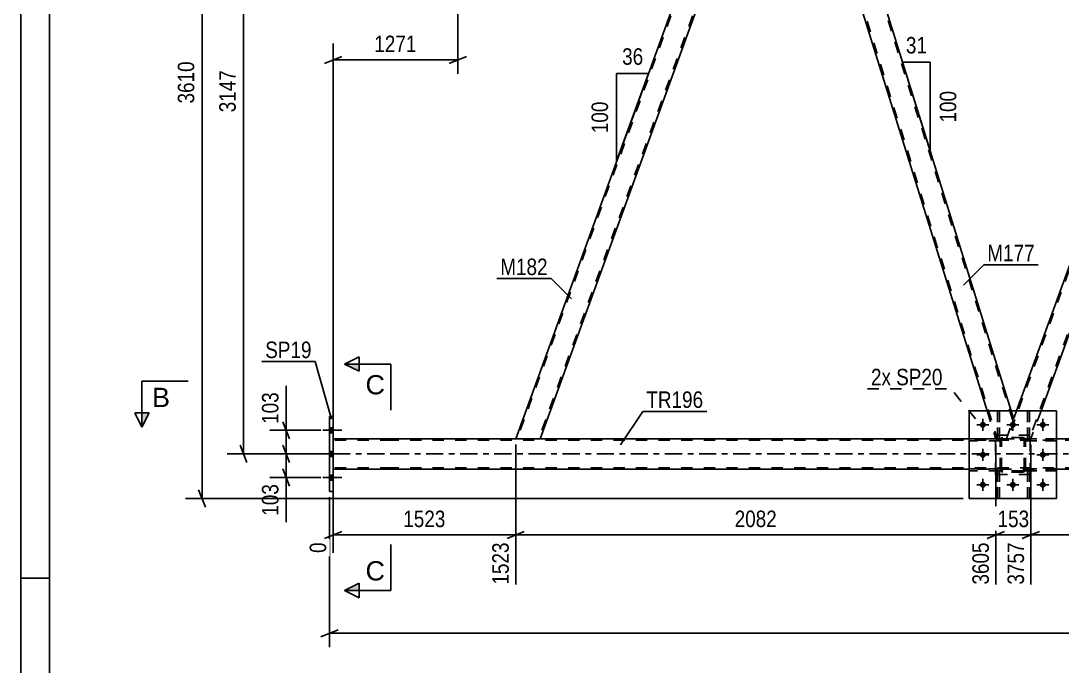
# Model space of a CAD drawing. Header units: millimetres. Extents: x 0 to 841, y 0 to 594.
# Drawn here: x 0 to 180.7, y 282.7 to 394.7 of the extents above; entities that cross this region are included whole.
import ezdxf

# ---------------------------------------------------------------- set-up
doc = ezdxf.new("R2010")
doc.units = ezdxf.units.MM
doc.linetypes.add('DXK_LINE_DOT2', pattern=[3.9198, 1.9599, -1.9599])
doc.linetypes.add('DXK_LINE_DOT3', pattern=[5.9187, 2.979, -0.9799, 0.9799, -0.9799])
doc.styles.add('Arial', font='ARIAL.TTF', dxfattribs={"height": 0.2})
doc.styles.add('Arial Narrow', font='ARIALN.TTF', dxfattribs={"height": 0.2})

# ---------------------------------------------------------------- blocks, each defined once
blk = doc.blocks.new('Unknown-318885195-1133')
at = {"color": 5, "linetype": 'Continuous'}
for p, q in [((0, 594), (0, 0)), ((5, 589), (5, 5)), ((5, 298), (0, 298))]:
    blk.add_line(p, q, dxfattribs=at)
blk = doc.blocks.new('Part-318885195-2265 - 2109')
at = {"color": 7, "linetype": 'DXK_LINE_DOT2'}
for p, q in [((169.9, 321.91), (169.94, 322.09)), ((169.94, 322.09), (169.9, 321.91)), ((169.9, 316.87), (169.9, 321.91)), ((170.14, 321.91), (170.16, 322)), ((170.14, 316.87), (170.14, 321.91)), ((170.16, 322), (170.21, 322.08)), ((170.2, 322.35), (170.38, 322.39)), ((170.38, 322.39), (170.2, 322.35)), ((170.21, 322.08), (170.29, 322.13)), ((170.29, 322.13), (170.38, 322.15)), ((173.82, 322.39), (170.38, 322.39)), ((170.38, 322.15), (173.82, 322.15)), ((173.82, 322.39), (174, 322.35)), ((174, 322.35), (173.82, 322.39)), ((173.82, 322.15), (173.91, 322.13)), ((173.91, 322.13), (173.99, 322.08)), ((173.99, 322.08), (174.04, 322)), ((174.04, 322), (174.06, 321.91)), ((174.06, 316.87), (174.06, 321.91)), ((174.26, 322.09), (174.3, 321.91)), ((174.3, 321.91), (174.26, 322.09)), ((174.3, 316.87), (174.3, 321.91)), ((169.94, 316.69), (169.9, 316.87)), ((169.9, 316.87), (169.94, 316.69)), ((170.16, 316.78), (170.14, 316.87)), ((170.21, 316.7), (170.16, 316.78)), ((170.38, 316.39), (170.2, 316.43)), ((170.2, 316.43), (170.38, 316.39)), ((170.29, 316.65), (170.21, 316.7)), ((170.38, 316.63), (170.29, 316.65)), ((173.82, 316.63), (170.38, 316.63)), ((173.82, 316.39), (170.38, 316.39)), ((173.91, 316.65), (173.82, 316.63)), ((174, 316.43), (173.82, 316.39)), ((173.82, 316.39), (174, 316.43)), ((173.99, 316.7), (173.91, 316.65)), ((174.04, 316.78), (173.99, 316.7)), ((174.06, 316.87), (174.04, 316.78)), ((174.3, 316.87), (174.26, 316.69)), ((174.26, 316.69), (174.3, 316.87))]:
    blk.add_line(p, q, dxfattribs=at)
at = {"color": 7, "linetype": 'DXK_LINE_DOT3'}
blk.add_line((172.1, 319.39), (172.1, 319.39), dxfattribs=at)
at = {"color": 7, "linetype": 'DXK_LINE_DOT2'}
for centre, start, end in [((170.38, 321.91), 112.5, 157.5), ((170.38, 321.91), 112.5, 157.5), ((173.82, 321.91), 22.5, 67.5), ((173.82, 321.91), 22.5, 67.5), ((170.38, 316.87), 202.5, 247.5), ((170.38, 316.87), 202.5, 247.5), ((173.82, 316.87), 292.5, 337.5), ((173.82, 316.87), 292.5, 337.5)]:
    blk.add_arc(centre, 0.48, start, end, dxfattribs=at)
blk = doc.blocks.new('Part-318885195-2284 - 2109')
at = {"color": 7, "linetype": 'DXK_LINE_DOT2'}
for p, q in [((174.65, 322.15), (174.65, 326.99)), ((174.65, 326.99), (174.97, 326.99)), ((174.97, 326.99), (174.97, 322.15)), ((174.65, 322.75), (174.97, 322.75)), ((174.97, 322.15), (174.65, 322.15))]:
    blk.add_line(p, q, dxfattribs=at)
blk = doc.blocks.new('Part-318885195-2557 - 2109')
at = {"color": 7, "linetype": 'DXK_LINE_DOT2'}
for p, q in [((215.36, 443.39), (171.24, 322.17)), ((219.1, 443.39), (174.98, 322.17)), ((219.36, 443.39), (217.81, 439.14)), ((170.98, 322.17), (172.74, 326.99)), ((177, 326.99), (175.24, 322.17)), ((175.24, 322.17), (170.98, 322.17))]:
    blk.add_line(p, q, dxfattribs=at)
at = {"color": 2, "linetype": 'Continuous'}
for p, q in [((215.1, 443.39), (172.74, 326.99)), ((219.36, 443.39), (215.1, 443.39)), ((217.81, 439.14), (177, 326.99))]:
    blk.add_line(p, q, dxfattribs=at)
blk = doc.blocks.new('Part-318885195-2310 - 2109')
at = {"color": 7, "linetype": 'DXK_LINE_DOT2'}
for p, q in [((174.3, 321.83), (174.3, 322.15)), ((174.3, 322.15), (179.7, 322.15)), ((179.7, 321.83), (174.3, 321.83)), ((174.9, 321.83), (174.9, 322.15)), ((179.7, 322.15), (179.7, 321.83))]:
    blk.add_line(p, q, dxfattribs=at)
blk = doc.blocks.new('Bolt-318885195-2255 - 2109')
at = {"linetype": 'Continuous'}
for points in [[(167.42, 324.59, -1), (166.38, 324.59, -1)], [(172.62, 324.59, -1), (171.58, 324.59, -1)], [(177.82, 324.59, -1), (176.78, 324.59, -1)], [(167.42, 319.39, -1), (166.38, 319.39, -1)], [(177.82, 319.39, -1), (176.78, 319.39, -1)], [(167.42, 314.19, -1), (166.38, 314.19, -1)], [(172.62, 314.19, -1), (171.58, 314.19, -1)], [(177.82, 314.19, -1), (176.78, 314.19, -1)]]:
    blk.add_hatch(color=1, dxfattribs=at).paths.add_polyline_path(points)
at = {"color": 1, "linetype": 'Continuous'}
for p, q in [((166.9, 325.63), (166.9, 323.55)), ((172.1, 325.63), (172.1, 323.55)), ((177.3, 325.63), (177.3, 323.55)), ((167.94, 324.59), (165.86, 324.59)), ((173.14, 324.59), (171.06, 324.59)), ((178.34, 324.59), (176.26, 324.59)), ((166.9, 320.43), (166.9, 318.35)), ((177.3, 320.43), (177.3, 318.35)), ((167.94, 319.39), (165.86, 319.39)), ((178.34, 319.39), (176.26, 319.39)), ((166.9, 315.23), (166.9, 313.15)), ((172.1, 315.23), (172.1, 313.15)), ((177.3, 315.23), (177.3, 313.15)), ((167.94, 314.19), (165.86, 314.19)), ((173.14, 314.19), (171.06, 314.19)), ((178.34, 314.19), (176.26, 314.19))]:
    blk.add_line(p, q, dxfattribs=at)
blk = doc.blocks.new('Bolt-318885195-2256 - 2109')
at = {"color": 1, "linetype": 'Continuous'}
for p, q in [((166.9, 325.63), (166.9, 324.94)), ((172.1, 325.63), (172.1, 324.94)), ((177.3, 325.63), (177.3, 324.94)), ((165.86, 324.59), (166.55, 324.59)), ((166.9, 323.55), (166.9, 324.24)), ((167.94, 324.59), (167.25, 324.59)), ((171.06, 324.59), (171.75, 324.59)), ((172.1, 323.55), (172.1, 324.24)), ((173.14, 324.59), (172.45, 324.59)), ((176.26, 324.59), (176.95, 324.59)), ((177.3, 323.55), (177.3, 324.24)), ((178.34, 324.59), (177.65, 324.59)), ((166.9, 320.43), (166.9, 319.74)), ((177.3, 320.43), (177.3, 319.74)), ((165.86, 319.39), (166.55, 319.39)), ((166.9, 318.35), (166.9, 319.04)), ((167.94, 319.39), (167.25, 319.39)), ((176.26, 319.39), (176.95, 319.39)), ((177.3, 318.35), (177.3, 319.04)), ((178.34, 319.39), (177.65, 319.39)), ((166.9, 315.23), (166.9, 314.54)), ((172.1, 315.23), (172.1, 314.54)), ((177.3, 315.23), (177.3, 314.54)), ((165.86, 314.19), (166.55, 314.19)), ((166.9, 313.15), (166.9, 313.84)), ((167.94, 314.19), (167.25, 314.19)), ((171.06, 314.19), (171.75, 314.19)), ((172.1, 313.15), (172.1, 313.84)), ((173.14, 314.19), (172.45, 314.19)), ((176.26, 314.19), (176.95, 314.19)), ((177.3, 313.15), (177.3, 313.84)), ((178.34, 314.19), (177.65, 314.19))]:
    blk.add_line(p, q, dxfattribs=at)
blk = doc.blocks.new('Part-318885195-2276 - 2109')
at = {"color": 7, "linetype": 'DXK_LINE_DOT2'}
for p, q in [((169.9, 322.15), (164.5, 322.15)), ((164.5, 322.15), (164.5, 321.83)), ((169.9, 321.83), (164.5, 321.83)), ((169.3, 321.83), (169.3, 322.15)), ((169.9, 321.83), (169.9, 322.15))]:
    blk.add_line(p, q, dxfattribs=at)
blk = doc.blocks.new('Part-318885195-2251 - 2109')
at = {"color": 7, "linetype": 'DXK_LINE_DOT2'}
for p, q in [((169.9, 322.15), (164.5, 322.15)), ((164.5, 321.83), (164.5, 322.15)), ((169.9, 321.83), (164.5, 321.83)), ((169.3, 321.83), (169.3, 322.15)), ((169.9, 322.15), (169.9, 321.83))]:
    blk.add_line(p, q, dxfattribs=at)
blk = doc.blocks.new('Part-318885195-2271 - 2109')
at = {"color": 7, "linetype": 'DXK_LINE_DOT2'}
for p, q in [((174.3, 316.63), (174.3, 316.95)), ((174.3, 316.95), (179.7, 316.95)), ((179.7, 316.63), (174.3, 316.63)), ((174.9, 316.63), (174.9, 316.95)), ((179.7, 316.95), (179.7, 316.63))]:
    blk.add_line(p, q, dxfattribs=at)
blk = doc.blocks.new('Part-318885195-2281 - 2109')
at = {"color": 2, "linetype": 'Continuous'}
for p, q in [((179.7, 326.99), (164.5, 326.99)), ((164.5, 326.99), (164.5, 311.79)), ((179.7, 326.99), (179.7, 311.79)), ((179.7, 311.79), (164.5, 311.79))]:
    blk.add_line(p, q, dxfattribs=at)
blk = doc.blocks.new('Part-318885195-2299 - 2109')
at = {"color": 2, "linetype": 'Continuous'}
for p, q in [((129.97, 443.39), (85.85, 322.17)), ((134.23, 443.39), (129.97, 443.39)), ((132.68, 439.14), (90.11, 322.17))]:
    blk.add_line(p, q, dxfattribs=at)
at = {"color": 7, "linetype": 'DXK_LINE_DOT2'}
for p, q in [((130.22, 443.39), (86.1, 322.17)), ((133.97, 443.39), (89.85, 322.17)), ((134.23, 443.39), (132.68, 439.14)), ((90.11, 322.17), (85.85, 322.17))]:
    blk.add_line(p, q, dxfattribs=at)
blk = doc.blocks.new('Bolt-318885195-2302 - 2109')
at = {"linetype": 'Continuous'}
for points in [[(54.17, 323.19), (54.17, 324.07), (53.53, 324.07), (53.53, 323.19)], [(54.17, 323.19), (54.17, 324.07), (53.53, 324.07), (53.53, 323.19)], [(54.17, 323.19), (54.17, 324.07), (53.53, 324.07), (53.53, 323.19)], [(54.17, 319.09), (54.17, 319.97), (53.53, 319.97), (53.53, 319.09)], [(54.17, 319.09), (54.17, 319.97), (53.53, 319.97), (53.53, 319.09)], [(54.17, 314.99), (54.17, 315.87), (53.53, 315.87), (53.53, 314.99)], [(54.17, 314.99), (54.17, 315.87), (53.53, 315.87), (53.53, 314.99)], [(54.17, 314.99), (54.17, 315.87), (53.53, 315.87), (53.53, 314.99)]]:
    blk.add_hatch(color=1, dxfattribs=at).paths.add_polyline_path(points)
at = {"color": 1, "linetype": 'Continuous'}
for p, q in [((52.37, 323.63), (55.69, 323.63)), ((52.37, 323.63), (55.69, 323.63)), ((52.37, 323.63), (55.69, 323.63)), ((53.53, 324.07), (54.17, 324.07)), ((53.53, 324.07), (54.17, 324.07)), ((53.53, 324.07), (54.17, 324.07)), ((53.53, 323.19), (54.17, 323.19)), ((53.53, 323.19), (54.17, 323.19)), ((53.53, 323.19), (54.17, 323.19)), ((53.53, 319.97), (54.17, 319.97)), ((53.53, 319.97), (54.17, 319.97)), ((52.37, 319.53), (55.69, 319.53)), ((52.37, 319.53), (55.69, 319.53)), ((53.53, 319.09), (54.17, 319.09)), ((53.53, 319.09), (54.17, 319.09)), ((52.37, 315.43), (55.69, 315.43)), ((52.37, 315.43), (55.69, 315.43)), ((52.37, 315.43), (55.69, 315.43)), ((53.53, 315.87), (54.17, 315.87)), ((53.53, 315.87), (54.17, 315.87)), ((53.53, 315.87), (54.17, 315.87)), ((53.53, 314.99), (54.17, 314.99)), ((53.53, 314.99), (54.17, 314.99)), ((53.53, 314.99), (54.17, 314.99))]:
    blk.add_line(p, q, dxfattribs=at)
blk = doc.blocks.new('Part-318885195-2311 - 2109')
at = {"color": 7, "linetype": 'DXK_LINE_DOT2'}
for p, q in [((169.9, 316.95), (164.5, 316.95)), ((164.5, 316.63), (164.5, 316.95)), ((169.9, 316.63), (164.5, 316.63)), ((169.3, 316.63), (169.3, 316.95)), ((169.9, 316.95), (169.9, 316.63))]:
    blk.add_line(p, q, dxfattribs=at)
blk = doc.blocks.new('Part-318885195-2317 - 2109')
at = {"color": 7, "linetype": 'DXK_LINE_DOT2'}
for p, q in [((169.45, 322.15), (169.45, 326.99)), ((169.45, 326.99), (169.77, 326.99)), ((169.77, 326.99), (169.77, 322.15)), ((169.45, 322.75), (169.77, 322.75)), ((169.77, 322.15), (169.45, 322.15))]:
    blk.add_line(p, q, dxfattribs=at)
blk = doc.blocks.new('Part-318885195-2320 - 2109')
at = {"color": 7, "linetype": 'DXK_LINE_DOT2'}
for p, q in [((174.65, 311.79), (174.65, 316.63)), ((174.65, 316.63), (174.97, 316.63)), ((174.97, 316.63), (174.97, 311.79)), ((174.65, 316.03), (174.97, 316.03)), ((174.97, 311.79), (174.65, 311.79))]:
    blk.add_line(p, q, dxfattribs=at)
blk = doc.blocks.new('Part-318885195-2323 - 2109')
at = {"color": 7, "linetype": 'DXK_LINE_DOT2'}
for p, q in [((169.45, 311.79), (169.45, 316.63)), ((169.45, 316.63), (169.77, 316.63)), ((169.77, 316.63), (169.77, 311.79)), ((169.45, 316.03), (169.77, 316.03)), ((169.77, 311.79), (169.45, 311.79))]:
    blk.add_line(p, q, dxfattribs=at)
blk = doc.blocks.new('Part-318885195-2326 - 2109')
at = {"color": 7, "linetype": 'DXK_LINE_DOT2'}
for p, q in [((179.7, 322.15), (174.3, 322.15)), ((174.3, 322.15), (174.3, 321.83)), ((174.3, 321.83), (179.7, 321.83)), ((174.9, 321.83), (174.9, 322.15)), ((179.7, 321.83), (179.7, 322.15))]:
    blk.add_line(p, q, dxfattribs=at)
blk = doc.blocks.new('Part-318885195-2329 - 2109')
at = {"color": 7, "linetype": 'DXK_LINE_DOT2'}
for p, q in [((169.9, 316.95), (164.5, 316.95)), ((164.5, 316.95), (164.5, 316.63)), ((169.9, 316.63), (164.5, 316.63)), ((169.3, 316.63), (169.3, 316.95)), ((169.9, 316.63), (169.9, 316.95))]:
    blk.add_line(p, q, dxfattribs=at)
blk = doc.blocks.new('Part-318885195-2346 - 2109')
at = {"color": 2, "linetype": 'Continuous'}
for p, q in [((54.17, 326.03), (53.53, 326.03)), ((53.53, 313.03), (53.53, 326.03)), ((54.17, 326.03), (54.17, 313.03)), ((54.17, 313.03), (53.53, 313.03))]:
    blk.add_line(p, q, dxfattribs=at)
blk = doc.blocks.new('Part-318885195-2363 - 2109')
at = {"color": 7, "linetype": 'DXK_LINE_DOT2'}
for p, q in [((175.1, 322.79), (169.1, 322.79)), ((169.1, 315.99), (169.1, 322.79)), ((175.1, 315.99), (175.1, 322.79)), ((175.1, 315.99), (169.1, 315.99))]:
    blk.add_line(p, q, dxfattribs=at)
blk = doc.blocks.new('Part-318885195-2609 - 2109')
at = {"color": 2, "linetype": 'Continuous'}
for p, q in [((64.29, 322.17), (54.17, 322.17)), ((164.5, 322.17), (64.39, 322.17)), ((334.77, 322.17), (179.7, 322.17)), ((64.29, 316.89), (54.17, 316.89)), ((164.5, 316.89), (64.39, 316.89)), ((334.77, 316.89), (179.7, 316.89))]:
    blk.add_line(p, q, dxfattribs=at)
at = {"color": 7, "linetype": 'DXK_LINE_DOT2'}
for p, q in [((54.17, 316.89), (54.17, 322.17)), ((64.29, 321.93), (54.17, 321.93)), ((739.77, 321.93), (64.39, 321.93)), ((179.7, 322.17), (164.5, 322.17)), ((64.29, 317.13), (54.17, 317.13)), ((739.77, 317.13), (64.39, 317.13)), ((179.7, 316.89), (164.5, 316.89))]:
    blk.add_line(p, q, dxfattribs=at)
at = {"color": 7, "linetype": 'DXK_LINE_DOT3'}
for p, q in [((54.17, 319.53), (64.29, 319.53)), ((64.39, 319.53), (739.77, 319.53))]:
    blk.add_line(p, q, dxfattribs=at)
blk = doc.blocks.new('Part-318885195-2500 - 2109')
at = {"color": 7, "linetype": 'DXK_LINE_DOT2'}
for p, q in [((179.7, 316.95), (174.3, 316.95)), ((174.3, 316.95), (174.3, 316.63)), ((174.3, 316.63), (179.7, 316.63)), ((174.9, 316.63), (174.9, 316.95)), ((179.7, 316.63), (179.7, 316.95))]:
    blk.add_line(p, q, dxfattribs=at)
blk = doc.blocks.new('Part-318885195-2508 - 2109')
at = {"color": 2, "linetype": 'Continuous'}
blk.add_line((169.77, 326.99), (169.45, 326.99), dxfattribs=at)
at = {"color": 7, "linetype": 'DXK_LINE_DOT2'}
for p, q in [((169.45, 326.99), (169.45, 322.15)), ((169.77, 322.15), (169.77, 326.99)), ((169.45, 322.75), (169.77, 322.75)), ((169.45, 322.15), (169.77, 322.15))]:
    blk.add_line(p, q, dxfattribs=at)
blk = doc.blocks.new('Part-318885195-2509 - 2109')
at = {"color": 2, "linetype": 'Continuous'}
blk.add_line((174.97, 326.99), (174.65, 326.99), dxfattribs=at)
at = {"color": 7, "linetype": 'DXK_LINE_DOT2'}
for p, q in [((174.65, 326.99), (174.65, 322.15)), ((174.97, 322.15), (174.97, 326.99)), ((174.65, 322.75), (174.97, 322.75)), ((174.65, 322.15), (174.97, 322.15))]:
    blk.add_line(p, q, dxfattribs=at)
blk = doc.blocks.new('Part-318885195-2562 - 2109')
at = {"color": 2, "linetype": 'Continuous'}
for p, q in [((134.23, 443.39), (132.68, 439.14)), ((135.54, 443.39), (134.23, 443.39)), ((135.54, 443.39), (171.82, 326.99)), ((132.68, 439.14), (167.63, 326.99))]:
    blk.add_line(p, q, dxfattribs=at)
at = {"color": 7, "linetype": 'DXK_LINE_DOT2'}
for p, q in [((135.29, 443.39), (172.11, 325.26)), ((132.81, 439.51), (169.39, 322.17)), ((167.63, 326.99), (169.14, 322.17)), ((170.98, 322.17), (172.25, 325.64)), ((171.82, 326.99), (172.25, 325.64)), ((169.14, 322.17), (170.98, 322.17))]:
    blk.add_line(p, q, dxfattribs=at)
blk = doc.blocks.new('Part-318885195-2572 - 2109')
at = {"color": 7, "linetype": 'DXK_LINE_DOT2'}
for p, q in [((164.5, 326.99), (179.7, 326.99)), ((164.5, 326.99), (164.5, 311.79)), ((179.7, 326.99), (179.7, 311.79)), ((164.5, 311.79), (179.7, 311.79))]:
    blk.add_line(p, q, dxfattribs=at)
blk = doc.blocks.new('Part-318885195-2582 - 2109')
at = {"color": 7, "linetype": 'DXK_LINE_DOT2'}
for p, q in [((169.77, 316.63), (169.45, 316.63)), ((169.45, 316.63), (169.45, 311.79)), ((169.77, 311.79), (169.77, 316.63)), ((169.45, 316.03), (169.77, 316.03)), ((169.45, 311.79), (169.77, 311.79))]:
    blk.add_line(p, q, dxfattribs=at)
blk = doc.blocks.new('Part-318885195-2583 - 2109')
at = {"color": 7, "linetype": 'DXK_LINE_DOT2'}
for p, q in [((174.97, 316.63), (174.65, 316.63)), ((174.65, 316.63), (174.65, 311.79)), ((174.97, 311.79), (174.97, 316.63)), ((174.65, 316.03), (174.97, 316.03)), ((174.65, 311.79), (174.97, 311.79))]:
    blk.add_line(p, q, dxfattribs=at)
blk = doc.blocks.new('Part-318885195-2617 - 2109')
at = {"color": 7, "linetype": 'DXK_LINE_DOT2'}
for p, q in [((169.9, 321.91), (169.94, 322.09)), ((169.94, 322.09), (169.9, 321.91)), ((169.9, 316.87), (169.9, 321.91)), ((170.14, 321.91), (170.16, 322)), ((170.14, 316.87), (170.14, 321.91)), ((170.16, 322), (170.21, 322.08)), ((170.2, 322.35), (170.38, 322.39)), ((170.38, 322.39), (170.2, 322.35)), ((170.21, 322.08), (170.29, 322.13)), ((170.29, 322.13), (170.38, 322.15)), ((173.82, 322.39), (170.38, 322.39)), ((170.38, 322.15), (173.82, 322.15)), ((173.82, 322.39), (174, 322.35)), ((174, 322.35), (173.82, 322.39)), ((173.82, 322.15), (173.91, 322.13)), ((173.91, 322.13), (173.99, 322.08)), ((173.99, 322.08), (174.04, 322)), ((174.04, 322), (174.06, 321.91)), ((174.06, 316.87), (174.06, 321.91)), ((174.26, 322.09), (174.3, 321.91)), ((174.3, 321.91), (174.26, 322.09)), ((174.3, 316.87), (174.3, 321.91)), ((169.94, 316.69), (169.9, 316.87)), ((169.9, 316.87), (169.94, 316.69)), ((170.16, 316.78), (170.14, 316.87)), ((170.21, 316.7), (170.16, 316.78)), ((170.38, 316.39), (170.2, 316.43)), ((170.2, 316.43), (170.38, 316.39)), ((170.29, 316.65), (170.21, 316.7)), ((170.38, 316.63), (170.29, 316.65)), ((173.82, 316.63), (170.38, 316.63)), ((173.82, 316.39), (170.38, 316.39)), ((173.91, 316.65), (173.82, 316.63)), ((174, 316.43), (173.82, 316.39)), ((173.82, 316.39), (174, 316.43)), ((173.99, 316.7), (173.91, 316.65)), ((174.04, 316.78), (173.99, 316.7)), ((174.06, 316.87), (174.04, 316.78)), ((174.3, 316.87), (174.26, 316.69)), ((174.26, 316.69), (174.3, 316.87))]:
    blk.add_line(p, q, dxfattribs=at)
at = {"color": 7, "linetype": 'DXK_LINE_DOT3'}
blk.add_line((172.1, 319.39), (172.1, 319.39), dxfattribs=at)
at = {"color": 7, "linetype": 'DXK_LINE_DOT2'}
for centre, start, end in [((170.38, 321.91), 112.5, 157.5), ((170.38, 321.91), 112.5, 157.5), ((173.82, 321.91), 22.5, 67.5), ((173.82, 321.91), 22.5, 67.5), ((170.38, 316.87), 202.5, 247.5), ((170.38, 316.87), 202.5, 247.5), ((173.82, 316.87), 292.5, 337.5), ((173.82, 316.87), 292.5, 337.5)]:
    blk.add_arc(centre, 0.48, start, end, dxfattribs=at)
blk = doc.blocks.new('Part-318885195-2618 - 2109')
at = {"color": 7, "linetype": 'DXK_LINE_DOT2'}
for p, q in [((175.1, 322.79), (169.1, 322.79)), ((169.1, 315.99), (169.1, 322.79)), ((175.1, 315.99), (175.1, 322.79)), ((175.1, 315.99), (169.1, 315.99))]:
    blk.add_line(p, q, dxfattribs=at)
blk = doc.blocks.new('StraightDimension-318885195-3502 - 2109')
at = {"color": 7, "linetype": 'Continuous'}
for p, q in [((85.85, 321.17), (85.85, 296.87)), ((169.14, 321.17), (169.14, 296.87)), ((87.35, 306.09), (84.35, 304.89)), ((85.85, 305.49), (169.14, 305.49)), ((167.64, 304.89), (170.64, 306.09))]:
    blk.add_line(p, q, dxfattribs=at)
at = {"color": 0}
blk.add_wipeout([(131.75, 306.24), (131.75, 310.44), (123.24, 310.44), (123.24, 306.24)], dxfattribs=at)
at = {"color": 0, "linetype": 'Continuous'}
blk.add_wipeout([(168.54, 304.79), (164.34, 304.79), (164.34, 296.27), (168.54, 296.27)], dxfattribs=at)
at = {"color": 3, "style": 'Arial Narrow'}
blk.add_text('2082', height=2.863, dxfattribs=at).set_placement((123.84, 306.84))
at = {"color": 3, "linetype": 'Continuous', "style": 'Arial Narrow'}
blk.add_text('3605', height=2.863, rotation=90.0002, dxfattribs=at).set_placement((167.94, 296.87))
blk = doc.blocks.new('AngleDimension-318885195-3040 - 2109')
at = {"color": 7, "linetype": 'Continuous'}
for p, q in [((103.37, 385.54), (108.91, 385.54)), ((103.37, 370.31), (108.91, 385.54)), ((103.37, 370.31), (103.37, 385.54)), ((106.04, 377.63), (108.91, 385.54))]:
    blk.add_line(p, q, dxfattribs=at)
at = {"color": 0}
for points in [[(108.57, 386.44), (108.57, 390.64), (103.72, 390.64), (103.72, 386.44)], [(102.47, 381.27), (98.27, 381.27), (98.27, 374.58), (102.47, 374.58)]]:
    blk.add_wipeout(points, dxfattribs=at)
at = {"color": 3, "style": 'Arial Narrow'}
blk.add_text('36', height=2.863, dxfattribs=at).set_placement((104.32, 387.04))
blk.add_text('100', height=2.863, rotation=90.0002, dxfattribs=at).set_placement((101.87, 375.18))
blk = doc.blocks.new('StraightDimension-318885195-3360 - 2109')
at = {"color": 7, "linetype": 'Continuous'}
for p, q in [((53.53, 312.03), (53.53, 286.02)), ((55.03, 289.02), (52.03, 287.82)), ((53.53, 288.42), (791.5, 288.42))]:
    blk.add_line(p, q, dxfattribs=at)
blk = doc.blocks.new('StraightDimension-318885195-3426 - 2109')
at = {"color": 7, "linetype": 'Continuous'}
for p, q in [((169.14, 321.17), (169.14, 296.87)), ((175.24, 321.17), (175.24, 296.87)), ((167.64, 304.89), (170.64, 306.09)), ((169.14, 305.49), (175.24, 305.49)), ((176.74, 306.09), (173.74, 304.89))]:
    blk.add_line(p, q, dxfattribs=at)
at = {"color": 0}
blk.add_wipeout([(175.53, 306.24), (175.53, 310.44), (168.85, 310.44), (168.85, 306.24)], dxfattribs=at)
at = {"color": 0, "linetype": 'Continuous'}
blk.add_wipeout([(174.64, 304.79), (170.44, 304.79), (170.44, 296.27), (174.64, 296.27)], dxfattribs=at)
at = {"color": 3, "style": 'Arial Narrow'}
blk.add_text('153', height=2.863, dxfattribs=at).set_placement((169.45, 306.84))
at = {"color": 3, "linetype": 'Continuous', "style": 'Arial Narrow'}
blk.add_text('3757', height=2.863, rotation=90.0002, dxfattribs=at).set_placement((174.04, 296.87))
blk = doc.blocks.new('StraightDimension-318885195-3445 - 2109')
at = {"color": 7, "linetype": 'Continuous'}
for p, q in [((175.24, 321.17), (175.24, 296.87)), ((254.27, 321.17), (254.27, 296.87)), ((176.74, 306.09), (173.74, 304.89)), ((175.24, 305.49), (254.27, 305.49)), ((252.77, 304.89), (255.77, 306.09))]:
    blk.add_line(p, q, dxfattribs=at)
at = {"color": 0}
blk.add_wipeout([(219.01, 306.24), (219.01, 310.44), (210.5, 310.44), (210.5, 306.24)], dxfattribs=at)
at = {"color": 0, "linetype": 'Continuous'}
blk.add_wipeout([(253.67, 304.79), (249.47, 304.79), (249.47, 296.27), (253.67, 296.27)], dxfattribs=at)
at = {"color": 3, "style": 'Arial Narrow'}
blk.add_text('1976', height=2.863, dxfattribs=at).set_placement((211.1, 306.84))
at = {"color": 3, "linetype": 'Continuous', "style": 'Arial Narrow'}
blk.add_text('5733', height=2.863, rotation=90.0002, dxfattribs=at).set_placement((253.07, 296.87))
blk = doc.blocks.new('StraightDimension-318885195-3557 - 2109')
at = {"color": 7, "linetype": 'Continuous'}
for p, q in [((85.85, 321.17), (85.85, 296.87)), ((54.17, 315.89), (54.17, 302.36)), ((55.67, 306.09), (52.67, 304.89)), ((54.17, 305.49), (85.85, 305.49)), ((84.35, 304.89), (87.35, 306.09))]:
    blk.add_line(p, q, dxfattribs=at)
at = {"color": 0}
blk.add_wipeout([(74.26, 306.24), (74.26, 310.44), (65.75, 310.44), (65.75, 306.24)], dxfattribs=at)
at = {"color": 0, "linetype": 'Continuous'}
for points in [[(53.57, 304.79), (49.37, 304.79), (49.37, 301.76), (53.57, 301.76)], [(85.25, 304.79), (81.05, 304.79), (81.05, 296.27), (85.25, 296.27)]]:
    blk.add_wipeout(points, dxfattribs=at)
at = {"color": 3, "style": 'Arial Narrow'}
blk.add_text('1523', height=2.863, dxfattribs=at).set_placement((66.35, 306.84))
at = {"color": 3, "linetype": 'Continuous', "style": 'Arial Narrow'}
for s, height, p in [('0', 2.86, (52.97, 302.36)), ('1523', 2.863, (84.65, 296.87))]:
    blk.add_text(s, height=height, rotation=90.0002, dxfattribs=at).set_placement(p)
blk = doc.blocks.new('StraightDimension-318885195-2633 - 2109')
at = {"color": 7, "linetype": 'Continuous'}
for p, q in [((45.44, 321.03), (46.64, 318.03)), ((52.02, 319.53), (43.19, 319.53)), ((46.04, 315.43), (46.04, 319.53)), ((46.64, 313.93), (45.44, 316.93)), ((52.02, 315.43), (43.19, 315.43))]:
    blk.add_line(p, q, dxfattribs=at)
at = {"color": 0}
blk.add_wipeout([(45.29, 314.9), (41.09, 314.9), (41.09, 308.22), (45.29, 308.22)], dxfattribs=at)
at = {"color": 7, "linetype": 'Continuous'}
blk.add_line((46.04, 315.43), (46.04, 307.69), dxfattribs=at)
blk.add_line((46.04, 315.43), (46.04, 307.69), dxfattribs=at)
at = {"color": 3, "style": 'Arial Narrow'}
blk.add_text('103', height=2.863, rotation=90.0002, dxfattribs=at).set_placement((44.69, 308.82))
blk = doc.blocks.new('AngleDimension-318885195-19312 - 2109')
at = {"color": 7, "linetype": 'Continuous'}
for p, q in [((157.34, 373.45), (152.96, 387.5)), ((157.78, 387.5), (152.96, 387.5)), ((157.78, 372.03), (152.96, 387.5)), ((157.78, 372.03), (157.78, 387.5))]:
    blk.add_line(p, q, dxfattribs=at)
at = {"color": 0}
for points in [[(157.8, 388.4), (157.8, 392.6), (152.95, 392.6), (152.95, 388.4)], [(162.88, 383.11), (158.68, 383.11), (158.68, 376.43), (162.88, 376.43)]]:
    blk.add_wipeout(points, dxfattribs=at)
at = {"color": 3, "style": 'Arial Narrow'}
blk.add_text('31', height=2.863, dxfattribs=at).set_placement((153.55, 389))
blk.add_text('100', height=2.863, rotation=90.0002, dxfattribs=at).set_placement((162.28, 377.03))
blk = doc.blocks.new('StraightDimension-318885195-2623 - 2109')
at = {"color": 7, "linetype": 'Continuous'}
for p, q in [((52.02, 323.63), (43.19, 323.63)), ((45.44, 325.13), (46.64, 322.13)), ((46.04, 319.53), (46.04, 323.63)), ((46.64, 318.03), (45.44, 321.03)), ((52.02, 319.53), (43.19, 319.53))]:
    blk.add_line(p, q, dxfattribs=at)
at = {"color": 0}
blk.add_wipeout([(45.29, 330.84), (41.09, 330.84), (41.09, 324.15), (45.29, 324.15)], dxfattribs=at)
at = {"color": 7, "linetype": 'Continuous'}
blk.add_line((46.04, 323.63), (46.04, 331.36), dxfattribs=at)
blk.add_line((46.04, 323.63), (46.04, 331.36), dxfattribs=at)
at = {"color": 3, "style": 'Arial Narrow'}
blk.add_text('103', height=2.863, rotation=90.0002, dxfattribs=at).set_placement((44.69, 324.75))
blk = doc.blocks.new('StraightDimension-318885195-2732 - 2109')
at = {"color": 7, "linetype": 'Continuous'}
for p, q in [((75.79, 442.39), (75.79, 385.48)), ((54.17, 323.17), (54.17, 390.73)), ((55.67, 388.48), (52.67, 387.28)), ((74.29, 387.28), (77.29, 388.48)), ((54.17, 387.88), (75.79, 387.88))]:
    blk.add_line(p, q, dxfattribs=at)
at = {"color": 0}
blk.add_wipeout([(69.23, 388.63), (69.23, 392.83), (60.72, 392.83), (60.72, 388.63)], dxfattribs=at)
at = {"color": 3, "style": 'Arial Narrow'}
blk.add_text('1271', height=2.863, dxfattribs=at).set_placement((61.32, 389.23))
blk = doc.blocks.new('StraightDimension-318885195-2821 - 2109')
at = {"color": 7, "linetype": 'Continuous'}
for p, q in [((39.23, 443.89), (38.03, 446.89)), ((74.79, 445.39), (35.78, 445.39)), ((38.63, 319.53), (38.63, 445.39)), ((38.03, 321.03), (39.23, 318.03)), ((53.17, 319.53), (35.78, 319.53))]:
    blk.add_line(p, q, dxfattribs=at)
at = {"color": 0}
blk.add_wipeout([(37.88, 386.71), (33.68, 386.71), (33.68, 378.2), (37.88, 378.2)], dxfattribs=at)
at = {"color": 3, "style": 'Arial Narrow'}
blk.add_text('3147', height=2.863, rotation=90.0002, dxfattribs=at).set_placement((37.28, 378.8))
blk = doc.blocks.new('StraightDimension-318885195-2829 - 2109')
at = {"color": 7, "linetype": 'Continuous'}
for p, q in [((32.04, 454.69), (30.84, 457.69)), ((77.34, 456.19), (28.59, 456.19)), ((31.44, 311.79), (31.44, 456.19)), ((30.84, 313.29), (32.04, 310.29)), ((163.5, 311.79), (28.59, 311.79))]:
    blk.add_line(p, q, dxfattribs=at)
at = {"color": 0}
blk.add_wipeout([(30.69, 388.24), (26.49, 388.24), (26.49, 379.73), (30.69, 379.73)], dxfattribs=at)
at = {"color": 3, "style": 'Arial Narrow'}
blk.add_text('3610', height=2.863, rotation=90.0002, dxfattribs=at).set_placement((30.09, 380.33))
blk = doc.blocks.new('Mark-318885195-2295 - 2109')
at = {"color": 0}
blk.add_wipeout([(91.4, 350.56), (91.4, 353.56), (83.18, 353.56), (83.18, 350.56)], dxfattribs=at)
blk.add_wipeout([(91.4, 350.56), (91.4, 353.56), (83.18, 353.56), (83.18, 350.56)], dxfattribs=at)
at = {"color": 30, "linetype": 'Continuous'}
for p in [(82.58, 349.96), (95.54, 346.42)]:
    blk.add_line(p, (92, 349.96), dxfattribs=at)
at = {"color": 3, "style": 'Arial Narrow'}
blk.add_text('M182', height=2.863, dxfattribs=at).set_placement((83.18, 350.56))
blk = doc.blocks.new('Mark-318885195-2342 - 2109')
at = {"color": 0}
blk.add_wipeout([(50.44, 336.16), (50.44, 339.16), (42.4, 339.16), (42.4, 336.16)], dxfattribs=at)
blk.add_wipeout([(50.44, 336.16), (50.44, 339.16), (42.4, 339.16), (42.4, 336.16)], dxfattribs=at)
at = {"color": 30, "linetype": 'Continuous'}
for p in [(41.8, 335.56), (53.89, 325.58)]:
    blk.add_line(p, (51.04, 335.56), dxfattribs=at)
at = {"color": 3, "style": 'Arial Narrow'}
blk.add_text('SP19', height=2.863, dxfattribs=at).set_placement((42.4, 336.16))
blk = doc.blocks.new('Mark-318885195-2605 - 2109')
at = {"color": 0}
blk.add_wipeout([(118.39, 327.52), (118.39, 330.52), (108.52, 330.52), (108.52, 327.52)], dxfattribs=at)
blk.add_wipeout([(118.39, 327.52), (118.39, 330.52), (108.52, 330.52), (108.52, 327.52)], dxfattribs=at)
at = {"color": 30, "linetype": 'Continuous'}
for p, q in [((104.06, 321.11), (107.92, 326.92)), ((107.92, 326.92), (118.99, 326.92))]:
    blk.add_line(p, q, dxfattribs=at)
at = {"color": 3, "style": 'Arial Narrow'}
blk.add_text('TR196', height=2.863, dxfattribs=at).set_placement((108.52, 327.52))
blk = doc.blocks.new('Mark-318885195-2558 - 2109')
at = {"color": 0}
blk.add_wipeout([(175.9, 352.96), (175.9, 355.96), (167.67, 355.96), (167.67, 352.96)], dxfattribs=at)
blk.add_wipeout([(175.9, 352.96), (175.9, 355.96), (167.67, 355.96), (167.67, 352.96)], dxfattribs=at)
at = {"color": 30, "linetype": 'Continuous'}
for p, q in [((163.54, 348.82), (167.07, 352.36)), ((167.07, 352.36), (176.5, 352.36))]:
    blk.add_line(p, q, dxfattribs=at)
at = {"color": 3, "style": 'Arial Narrow'}
blk.add_text('M177', height=2.863, dxfattribs=at).set_placement((167.67, 352.96))
blk = doc.blocks.new('SectionMark-318885195-3753 - 2109')
at = {"linetype": 'Continuous'}
blk.add_hatch(color=6, dxfattribs=at).paths.add_polyline_path([(21.02, 326.67), (22.27, 326.67), (21.02, 324.17)])
at = {"color": 6, "linetype": 'Continuous'}
for p, q in [((21.02, 332.17), (29.02, 332.17)), ((21.02, 332.17), (21.02, 324.17)), ((21.02, 324.17), (19.77, 326.67)), ((22.27, 326.67), (19.77, 326.67)), ((21.02, 324.17), (22.27, 326.67))]:
    blk.add_line(p, q, dxfattribs=at)
at = {"color": 0, "linetype": 'Continuous'}
blk.add_wipeout([(25.88, 327.67), (25.88, 331.17), (22.77, 331.17), (22.77, 327.67)], dxfattribs=at)
at = {"color": 3, "linetype": 'Continuous', "style": 'Arial'}
blk.add_text('B', height=3.34, dxfattribs=at).set_placement((22.77, 327.67))
blk = doc.blocks.new('SectionMark-318885195-3755 - 2109')
at = {"linetype": 'Continuous'}
for points in [[(58.67, 335.12), (58.67, 333.87), (56.17, 335.12)], [(58.67, 297.09), (58.67, 295.84), (56.17, 295.84)]]:
    blk.add_hatch(color=6, dxfattribs=at).paths.add_polyline_path(points)
at = {"color": 6, "linetype": 'Continuous'}
for p, q in [((56.17, 335.12), (58.67, 336.37)), ((58.67, 333.87), (58.67, 336.37)), ((64.17, 335.12), (56.17, 335.12)), ((56.17, 335.12), (58.67, 333.87)), ((64.17, 335.12), (64.17, 327.12)), ((64.17, 295.84), (64.17, 303.84)), ((56.17, 295.84), (58.67, 297.09)), ((58.67, 297.09), (58.67, 294.59)), ((64.17, 295.84), (56.17, 295.84)), ((58.67, 294.59), (56.17, 295.84))]:
    blk.add_line(p, q, dxfattribs=at)
at = {"color": 0, "linetype": 'Continuous'}
for points in [[(63.17, 329.87), (63.17, 333.37), (59.8, 333.37), (59.8, 329.87)], [(63.17, 297.59), (63.17, 301.09), (59.8, 301.09), (59.8, 297.59)]]:
    blk.add_wipeout(points, dxfattribs=at)
at = {"color": 3, "linetype": 'Continuous', "style": 'Arial'}
for p in [(59.8, 329.87), (59.8, 297.59)]:
    blk.add_text('C', height=3.34, dxfattribs=at).set_placement(p)
blk = doc.blocks.new('MarkSet-318885195-3850 - 2109')
at = {"color": 30, "linetype": 'DXK_LINE_DOT2'}
blk.add_line((165.62, 325.6), (161.4, 330.84), dxfattribs=at)
at = {"color": 0}
blk.add_wipeout([(150.96, 331.44), (150.96, 334.44), (147.49, 334.44), (147.49, 331.44)], dxfattribs=at)
blk.add_wipeout([(150.96, 331.44), (150.96, 334.44), (147.49, 334.44), (147.49, 331.44)], dxfattribs=at)
at = {"color": 3, "style": 'Arial Narrow'}
blk.add_text('2x', height=2.863, dxfattribs=at).set_placement((147.49, 331.44))
at = {"color": 0}
blk.add_wipeout([(159.9, 331.44), (159.9, 334.44), (151.86, 334.44), (151.86, 331.44)], dxfattribs=at)
blk.add_wipeout([(159.9, 331.44), (159.9, 334.44), (151.86, 334.44), (151.86, 331.44)], dxfattribs=at)
at = {"color": 30, "linetype": 'DXK_LINE_DOT2'}
blk.add_line((146.89, 330.84), (161.4, 330.84), dxfattribs=at)
at = {"color": 3, "style": 'Arial Narrow'}
blk.add_text('SP20', height=2.863, dxfattribs=at).set_placement((151.86, 331.44))

msp = doc.modelspace()

# ---------------------------------------------------------------- block references
for name in ['Unknown-318885195-1133', 'Part-318885195-2299 - 2109', 'Part-318885195-2562 - 2109', 'Part-318885195-2557 - 2109', 'Part-318885195-2346 - 2109', 'Part-318885195-2281 - 2109', 'Part-318885195-2572 - 2109', 'Bolt-318885195-2255 - 2109', 'Bolt-318885195-2256 - 2109', 'Part-318885195-2317 - 2109', 'Part-318885195-2508 - 2109', 'Part-318885195-2284 - 2109', 'Part-318885195-2509 - 2109', 'Bolt-318885195-2302 - 2109', 'Part-318885195-2609 - 2109', 'Part-318885195-2276 - 2109', 'Part-318885195-2251 - 2109', 'Part-318885195-2363 - 2109', 'Part-318885195-2618 - 2109', 'Part-318885195-2265 - 2109', 'Part-318885195-2617 - 2109', 'Part-318885195-2310 - 2109', 'Part-318885195-2326 - 2109', 'Part-318885195-2311 - 2109', 'Part-318885195-2329 - 2109', 'Part-318885195-2323 - 2109', 'Part-318885195-2582 - 2109', 'Part-318885195-2271 - 2109', 'Part-318885195-2500 - 2109', 'Part-318885195-2320 - 2109', 'Part-318885195-2583 - 2109']:
    msp.add_blockref(name, (0, 0))

# ---------------------------------------------------------------- next in the draw order: block references
for name in ['AngleDimension-318885195-3040 - 2109', 'StraightDimension-318885195-3502 - 2109']:
    msp.add_blockref(name, (0, 0))

# ---------------------------------------------------------------- next in the draw order: block references
msp.add_blockref('StraightDimension-318885195-3360 - 2109', (0, 0))

# ---------------------------------------------------------------- next in the draw order: block references
for name in ['AngleDimension-318885195-19312 - 2109', 'StraightDimension-318885195-3557 - 2109', 'StraightDimension-318885195-3426 - 2109']:
    msp.add_blockref(name, (0, 0))

# ---------------------------------------------------------------- next in the draw order: block references
for name in ['StraightDimension-318885195-2633 - 2109', 'StraightDimension-318885195-3445 - 2109']:
    msp.add_blockref(name, (0, 0))

# ---------------------------------------------------------------- next in the draw order: block references
msp.add_blockref('StraightDimension-318885195-2623 - 2109', (0, 0))

# ---------------------------------------------------------------- next in the draw order: block references
msp.add_blockref('StraightDimension-318885195-2732 - 2109', (0, 0))

# ---------------------------------------------------------------- next in the draw order: block references
msp.add_blockref('StraightDimension-318885195-2821 - 2109', (0, 0))

# ---------------------------------------------------------------- next in the draw order: block references
msp.add_blockref('StraightDimension-318885195-2829 - 2109', (0, 0))

# ---------------------------------------------------------------- next in the draw order: block references
for name in ['Mark-318885195-2558 - 2109', 'Mark-318885195-2295 - 2109', 'Mark-318885195-2342 - 2109', 'Mark-318885195-2605 - 2109']:
    msp.add_blockref(name, (0, 0))

# ---------------------------------------------------------------- next in the draw order: block references
msp.add_blockref('SectionMark-318885195-3753 - 2109', (0, 0))

# ---------------------------------------------------------------- next in the draw order: block references
for name in ['SectionMark-318885195-3755 - 2109', 'MarkSet-318885195-3850 - 2109']:
    msp.add_blockref(name, (0, 0))

doc.saveas('drawing.dxf')
